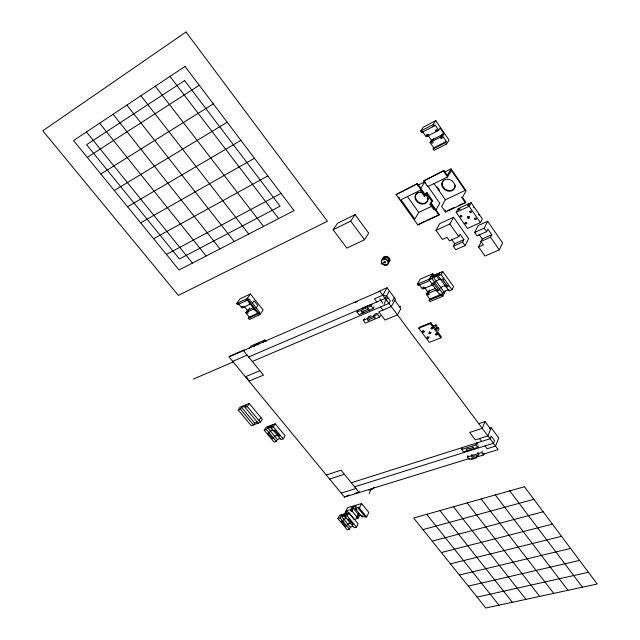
<?xml version="1.0" encoding="UTF-8"?>
<svg xmlns="http://www.w3.org/2000/svg" width="640" height="640" viewBox="0 0 640 640"><rect width="100%" height="100%" fill="white"/><g stroke="black" fill="none" stroke-linecap="round" stroke-linejoin="round"><path stroke-width="0.96" d="M385.032 258.88L385.024 259.576L386.488 257.128M384.096 304.352L385.96 299.488M467.944 455.616L467.384 456.968L469.224 459.384L483.584 454.952L484.272 453.248M485 445.904L487.12 448.728L495.544 446.104L498.752 437.968L491.192 427.808L487.92 435.904L475.328 439.928L469.688 432.44L482.272 428.352L485.048 421.624L490.648 429.144M467.384 456.968L481.744 452.512L482.296 451.152M478.192 452.424L477.64 453.784C482.008 456.056 474.32 455.4 472.896 456.616C472.944 458.416 470.96 456.472 471.448 455.712L472.008 454.352M476.896 456.216L476.16 458.024L471.24 459.536M462.336 447.72L461.624 449.408L463.472 451.84L477.832 447.32L478.384 445.96M461.624 449.408L475.976 444.872L476.68 443.176M499.296 249.888L502.6 242.936L487.688 221.304L478.176 225.576L474.664 232.408L477.104 235.904L486.68 231.664L487.928 229.16L491.76 234.696L490.52 237.208L480.944 241.408L483.368 244.888L478.624 246.96L484.968 256.032L499.296 249.888L490.52 237.208M365.432 516.192L362.256 517.12L354.968 508.264L358.936 507.072L358.296 508.376L365.6 517.264L366.648 516.952L368.84 512.4L361.576 503.528L347.472 507.776L345.208 512.288L347.032 514.488M356.512 527.08L358.088 523.824L348.808 512.6L347.192 515.84L344.928 516.512L354.232 527.728L356.512 527.08L347.192 515.84M357.224 517.304L355.968 517.088L357.224 517.664L358.8 514.064M369.136 493.448L371.256 489.112M354.968 508.264L356.248 505.68L352.096 506.928L350.816 509.512L346.888 510.688L354.168 519.488L358.096 518.336L359.36 515.744L361.024 515.256M374.056 487.128L373.2 488.872L368.912 490.192M344.928 516.512L346.544 513.272L339.512 515.368L337.888 518.592L347.184 529.752L349.44 529.112L350.392 527.16L353.272 526.328M357.016 517.048L358.592 513.816L358.112 513.592M358.4 514.584L358.592 513.816M358.296 508.376L359.352 508.064L361.576 503.528M438 327.528L436.56 330.4L435.656 329.168L437.096 326.296L436.04 324.864L434.592 327.736L430.84 322.64L419.296 327.28L418.8 328.232L429.304 342.36L440.864 337.856L441.344 336.888L437.616 331.832L439.048 328.952L438 327.528L435.824 328.384M351.656 510.56L350.616 510.728L351.872 511.184L352.864 508.144M351.864 510.816L353.472 507.584M359.6 491.88L359.272 492.536L341.032 470.184L326.296 475.016L326.64 474.376M478.624 246.96L481.64 240.928M345.208 512.288L346.24 511.976L346.888 510.688M337.888 518.592L340.136 517.928L341.76 514.696M344.144 513.984L343.496 515.28L346.144 518.472L343.76 519.176L342.784 521.12L341.36 520.936L341.248 521.568L342.168 521.904L345.864 526.728L347.76 523.992L350.632 523.152M480.944 241.408L482.208 238.896L491.76 234.696M474.664 232.408L484.24 228.136L487.688 221.304M429.672 332.328L429.192 333.288A0.816 0.616 26.7 0 0 430.544 333.424A0.816 0.616 26.7 0 0 429.728 332.376L429.584 332.184M439.792 272.752L438.128 275.896L449.016 290.984L451.976 289.752L453.592 286.568L442.744 271.48L430.664 276.68L428.976 279.824L439.848 294.808M430.784 332.68L430.296 333.64M249.376 380.512L248.976 381.12L263.48 375.144L243.472 350.624L243.888 350.024L229.456 356.312L229.04 356.912L344.488 497.104L344.816 496.456M418.8 328.232L430.352 323.6L430.84 322.64M460.048 209.592L459.096 208.224L458.168 208.648L456.16 212.32L467.44 228.472L480.424 222.624L482.336 218.904L471.096 202.632L467.672 205.608L468.656 203.768L469.6 205.136M449.104 289.448L443.76 291.68L442.776 293.584L429.776 299.04L429.112 300.304L430.04 301.576L442.832 296.264L445.432 291.2M429.112 300.304L441.904 294.984L442.56 293.712M465.064 245.576L468.6 238.72L453.56 217.256L439.752 223.624L435.984 230.352L442.44 239.44L447.048 237.368L449.488 240.816L458.784 236.656L460.096 234.168L463.936 239.624L462.632 242.12L453.336 246.248L455.76 249.672L465.064 245.576L462.632 242.12M438.128 275.896L441.088 274.624L442.744 271.48M468.352 216.32L467.568 217.792A0.896 0.736 27.3 0 0 469.072 217.888A0.896 0.736 27.3 0 0 468.184 216.696A0.896 0.736 27.3 0 0 467.576 217.816L467.472 217.632M427.656 293.648L428 293.512A0.84 0.648 27.6 0 1 429.08 294.336A0.84 0.648 27.6 0 1 428.008 294.784A0.84 0.648 27.6 0 1 427.656 293.648L429.656 289.888M428 293.512L429.592 290.496M453.336 246.248L454.656 243.752L463.936 239.624M468.784 218.16L469.568 216.68M436.68 274.088L436.016 275.344L439.112 279.632M429.776 299.04L426.248 294.216L427.584 291.704L435.256 288.464M428.976 279.824L431.896 278.568L433.576 275.424M433.952 275.336L432.808 273.744L430.128 278.744L417.352 284.232L418.288 285.512L428.6 281.096M456.16 212.32L469.128 206.312L471.096 202.632M451.072 168.88L447.264 175.408L443.92 170.584L423.712 180.968L427.712 186.672L447.584 176.976L451.392 170.424L465.168 190.4L445.376 199.784L441.6 206.44L445.528 212.04L465.44 202.744L465.768 202.128L462.488 197.4L466.152 190.744L451.072 168.88L444.208 172.256M435.984 230.352L449.872 223.992L453.56 217.256M417.352 284.232L420.072 279.248L432.808 273.744M459.096 208.224L458.088 210.056L459.272 209.504L460.272 207.672L468.656 203.768M445.528 212.04L445.872 211.424L444.776 209.872M392.256 301.32L394.352 297.592M364.432 318.504L363.336 320.384L365.376 323.064L379.568 317.12L380.456 315.552M425.624 195.168L417.48 183.624L396.088 194.576L417.84 224.96L438.92 215.12L439.264 214.512L431.232 203.128M363.336 320.384L377.52 314.408L378.24 313.152M374.184 314.864L373.464 316.12L373.928 316.736A0.816 0.608 29.8 0 1 375.008 317.088A0.816 0.608 29.8 0 1 374.856 317.96A0.816 0.608 29.8 0 1 373.776 317.608L368.888 319.664A0.816 0.608 30 0 1 368.744 320.528A0.816 0.608 30 0 1 367.664 320.176A0.816 0.608 30 0 1 367.808 319.304L367.344 318.696L368.432 316.816L371.056 315.712M389.056 291.568L385.144 298.4L248.664 356.984M435.648 210.488L439.8 203.232L427.552 185.784M394.768 300.328L400.912 308.584L397.456 314.864L384.992 320.04L378.808 311.832L391.256 306.576L395.464 299.088L387.056 287.784L382.768 295.216L374.456 298.808L376.832 301.968M357.856 310.424L356.936 311.976L358.992 314.68L373.16 308.64L374.248 306.76M356.936 311.976L371.104 305.912L372.016 304.352M429.952 204.176L430.88 203.728L432.64 200.712L427.056 192.768L426.128 193.216L431.72 201.152L429.952 204.176L434.064 209.992M417.84 224.96L418.192 224.352M363.728 311.72L363 312.968L362.528 312.352A0.816 0.608 30.5 0 1 361.456 312A0.816 0.608 30.5 0 1 361.6 311.128A0.816 0.608 30.5 0 1 362.672 311.48L367.56 309.392A0.816 0.616 30.3 0 1 367.704 308.512A0.816 0.616 30.3 0 1 368.784 308.872A0.816 0.616 30.3 0 1 368.64 309.752L369.112 310.368M431.792 206.232L418.744 212.424L414.824 219.064L400.984 199.712L420.192 190.344L424.336 196.216L425.264 195.768L427.056 192.768M423.712 180.968L443.92 170.584M272.968 424.616L271.096 427.688L281.016 439.64L283.24 438.832L285.072 435.736L275.184 423.784L266.096 427.192L264.208 430.256L274.112 442.144L276.32 441.344L277.424 439.488L280.24 438.464M424.336 196.216L425.68 193.968M424.464 196.16L426.248 193.16M420.448 188.944L424.768 181.816L425.88 183.408M438.712 130.288L440.096 128.08L444 133.8L442.632 136.016L446.344 141.432L433.776 147.848L433.08 148.968L434.056 150.376L446.632 143.976L449.008 140.072L435.736 120.648L423.216 127.24L420.72 131.08L421.704 132.512L434.272 125.928L434.968 124.824L438.712 130.288L426.152 136.816L422.416 131.408L421.704 132.512M433.08 148.968L445.656 142.552L446.344 141.432M271.096 427.688L273.312 426.856L275.184 423.784M270.624 425.488L269.872 426.72L272.696 430.12L270.36 430.984L269.232 432.832L267.584 433.104L272.08 437.824L272.008 438.512L273.048 438.784L274.624 436.112L278.376 434.736M264.208 430.256L266.408 429.44L268.288 426.368M396.088 194.576L417.48 183.624M441.152 136.808A0.888 0.76 33.1 0 1 442.296 137.704A0.888 0.76 33.1 0 1 441.152 138.296A0.888 0.76 33.1 0 1 440.792 136.992L442.872 134.04M440.752 137.952L441.608 136.56M440.792 136.992L442.672 134.104L442.328 134.656M260.392 422.312L262.312 419.232L249.224 403.464L240.184 407.048L238.2 410.096L251.312 425.76L260.392 422.312L247.248 406.52L245.04 407.392L258.176 423.152M258.912 420.528L260.832 417.448M257.464 422.016L254.664 423.08L253.504 424.928L240.384 409.232L238.2 410.096M431.56 141.752L433.656 138.8L431.56 141.752A0.88 0.744 33.5 0 0 431.92 143.04A0.88 0.744 33.5 0 0 433.048 142.456A0.88 0.744 33.5 0 0 431.912 141.568M433.776 147.848L430.064 142.488L431.464 140.264L444 133.8M364.496 239.752L368.68 233.152L355.048 214.624L337.528 223.264L333.128 229.752L346.848 248.104L364.496 239.752L350.728 221.128L355.048 214.624M427.8 135.96L428.744 134.488M420.72 131.08L433.28 124.48L435.736 120.648M432.592 126.8L433.296 125.704M247.248 406.52L249.224 403.464M245.04 407.392L246.232 405.56L241.576 407.4L240.384 409.232M263.288 342.376L264.904 339.976L266.08 341.44M257.952 344.984L259.032 343.384L254.832 345.208L253.752 346.808M249.008 348.592L250.64 346.2L264.904 339.976M250.592 303.904L241.96 308.032L238.384 303.576M259.832 314.712L263.136 309.952L250.408 293.96L239.992 298.888L236.584 303.584L237.528 304.76L247.968 299.856L248.816 298.672L259.728 312.344L258.896 313.536L248.432 318.32L249.368 319.48L259.832 314.712L247.016 298.664L250.408 293.96M246.872 312.2L247.064 313.088L248.056 313.2L247.856 312.304L246.872 312.2L249.504 308.568M248.432 318.32L249.264 317.128L258.12 313.08M256.168 307.88L257.832 305.512L254.08 300.8L252.4 303.168M249.264 317.128L245.712 312.704L247.392 310.336L253.136 307.68M247.152 312.072L249.664 308.528M245.952 300.8L246.8 299.616M243.552 350.624L244.016 350.088M254.48 308.768C252.848 308.912 255.248 311.024 255.32 309.48M87.28 157.4L199.248 85.288M100.856 174.048L213.32 103.88M114.28 190.504L227.208 122.24M436.744 289.824L436.408 289.968A0.84 0.656 27.2 0 0 436.592 291.016A0.84 0.656 27.2 0 0 437.76 290.936M127.544 206.768L240.92 140.36M140.656 222.848L254.456 158.256M153.616 238.736L267.832 175.928M166.424 254.448L281.032 193.384M430.064 142.488L442.632 136.016M417.8 185.248L424.768 181.816M333.128 229.752L350.728 221.128M431.72 201.152L432.64 200.712M236.584 303.584L247.016 298.664M419.072 223.944L425.216 221.072M426.976 220.256L434.872 216.56M436.632 215.744L439.264 214.512M447.68 210.584L454.008 207.624M458.536 205.512L462.152 203.824M463.96 202.976L465.768 202.128M245.712 312.704L254.152 308.808M380.888 263.984L384.824 262.2M378.784 291.392L387.056 287.784M229.04 356.912L379.816 291.264L498.152 449.6L483.168 454.2M355.12 302.528L357.544 301.48M232.696 361.344L247.144 355.12M193.288 379.136L233.192 361.96M436.24 275.664L439.36 274.32L432.904 276.68L443.76 291.68M433.552 277.576L436.664 276.248M361.576 308.592L370.424 304.8M440.672 278.968L436 280.96L434.336 283.136A0.848 0.664 27.6 0 0 433.2 282.768A0.848 0.664 27.6 0 0 433.008 283.704A0.848 0.664 27.6 0 0 434.144 284.072L437.896 289.24A0.848 0.656 27.2 0 0 437.696 290.168A0.848 0.656 27.2 0 0 438.832 290.536A0.848 0.656 27.2 0 0 439.024 289.608L440.68 287.424L446.024 285.176M441.24 280.2L441.912 279.912A0.856 0.672 27.2 0 1 442.112 278.976A0.856 0.672 27.2 0 1 443.256 279.344A0.856 0.672 27.2 0 1 443.048 280.28L446.808 285.488A0.856 0.664 26.7 0 1 447.952 285.856A0.856 0.664 26.7 0 1 447.744 286.792A0.856 0.664 26.7 0 1 446.608 286.424L445.936 286.704M252.312 361.456L388.896 303.408L390.312 300.904L386.576 295.904L382.832 295.296M432.832 284.736L422.52 289.12L418.968 284.264M374.544 314.24L376.792 313.288M426.248 294.216L436.56 289.88M399.024 307L400.792 306.256M245.384 376.752L259.872 370.72M433.872 325.736L436.04 324.864M272.224 425.84L267.536 427.592L277.424 439.488M270.088 426.968L272.432 426.096M268.128 428.304L270.464 427.432M273.92 431.096L274.504 430.208L275.312 430.408L275.36 431.24L279.864 435.976L278.2 436.248M478.784 423.68L485.048 421.624M329.624 479.056L344.376 474.28M489.336 428.408L491.192 427.808M351.304 482.776L490.056 438.76L491.144 436.048L494.496 440.544L493.416 443.264L354.616 486.824M341.2 493.12L355.984 488.504M346.664 495.888L349.432 495.032M354.976 493.312L357.752 492.456M344.488 497.104L469.52 458.456M343.696 515.512L346.096 514.8L341.112 515.992L350.392 527.16M341.664 516.656L344.056 515.944M347.576 519.712L348.208 518.92L349.008 519.136L349.016 519.896L353.272 524.36L351.592 524.552M250.384 304.104L249.216 303.44L249.96 302.92M422.976 529.624L533.848 499.312M432.208 541.136L543.176 511.776M441.36 552.544L552.4 524.12M450.424 563.84L561.536 536.336M459.408 575.032L570.584 548.432M468.304 586.12L579.544 560.408M477.12 597.112L588.416 572.264M384.712 297.816L388.448 298.408M250.144 303L250.56 303.424M241.576 407.4L254.664 423.08M266.408 429.44L276.32 441.344M340.136 517.928L349.44 529.112M273.312 426.856L283.24 438.832M346.24 511.976L348.064 514.176M246.984 377.6L248.184 379.056M352.096 506.928L359.36 515.744M350.816 509.512L358.096 518.336M359.352 508.064L366.648 516.952M86.456 131.96L192.464 263.08M99.64 123.192L206.104 256.032M244.272 306.448L247.392 310.336M247.248 300.192L258.176 313.864M426.696 514.32L499 605.168M113.112 114.24L220.016 248.848M439.96 510.576L512.352 602.288M126.872 105.096L234.224 241.52M453.448 506.768L525.92 599.368M140.928 95.752L248.72 234.032M467.16 502.896L539.712 596.392M155.296 86.2L263.52 226.392M481.112 498.96L553.728 593.376M169.984 76.432L278.632 218.592M495.304 494.952L567.976 590.304M467.528 450.56C463.168 448.296 470.832 448.928 472.264 447.696C472.216 445.88 474.216 447.84 473.72 448.616M476.816 442.832L478.016 444.424M371.104 305.912L373.16 308.64M377.52 314.408L379.568 317.12M475.976 444.872L477.832 447.32M481.744 452.512L483.584 454.952M509.744 490.872L582.464 587.184M380.568 306.944L382.936 310.088M479.504 438.592L481.64 441.432M430.352 323.6L440.864 337.856M424.4 287.344L427.584 291.704M431.896 278.568L442.776 293.584M441.904 294.984L442.832 296.264M439.88 293.776L441.024 295.352M441.088 274.624L451.976 289.752M398.68 197.08L399.792 198.624M407.328 196.384L418.744 212.424M451.376 239.104L454.656 243.752M417.12 184.216L425.264 195.768M430.88 203.728L438.92 215.12M449.872 223.992L458.784 236.656M384.12 262.384A0.848 0.656 31 0 0 385.504 262.704A0.848 0.656 31 0 0 384.856 261.512A0.848 0.656 31 0 0 384.12 262.384L384.24 262.56M433.92 183.408L445.376 199.784M437.136 186.904L439.424 190.184M478.928 234.184L482.208 238.896M469.128 206.312L480.424 222.624M484.24 228.136L486.68 231.664M443.568 171.184L447.584 176.976M461.496 197.056L465.44 202.744M428.12 135.416L431.464 140.264M433.28 124.48L434.272 125.928M445.656 142.552L446.632 143.976M379.856 298.688L382.608 303.112M429.096 333.144L429.2 333.312A0.816 0.616 26.7 0 1 429.728 332.376M431.032 332.464A0.816 0.616 26.7 0 1 429.536 331.848M437.432 333.984A0.816 0.616 26.3 0 1 436.184 333.704M429.104 336.888A0.816 0.608 26.7 0 1 427.6 336.88M433.016 327.72A0.824 0.624 26.7 0 1 431.56 327.408M424.416 331.224A0.816 0.616 27 0 1 423.032 330.616M473.336 206.8A1.792 1.48 27.3 0 1 473.712 207.072M474.016 207.408A1.792 1.48 27.3 0 1 474.216 207.8M478.544 214.072A1.792 1.472 26.7 0 1 479.152 215.192M427.648 200.984A6.752 5.52 31.3 0 1 417.704 201.448A6.752 5.52 31.3 0 1 418.016 192.336M428.2 198.12A6.752 5.52 31.3 0 1 428.136 199.624M425.52 194.416A6.752 5.52 31.3 0 1 424.72 203.736A6.752 5.52 31.3 0 1 415.104 198.272A6.752 5.52 31.3 0 1 422.472 192.688M455.28 185.104A6.864 5.712 30 0 1 446.712 190.008A6.864 5.712 30 0 1 443.656 180.088M432.984 284.648A0.848 0.656 27.7 0 1 431.648 284.288A0.848 0.656 27.7 0 1 432.288 283.4M381.656 262A3.672 2.848 31 0 1 385.328 258.952A3.672 2.848 31 0 1 388.152 263.792A3.672 2.848 31 0 1 382.544 263.52M383.712 259.824A2.816 2.192 31 0 1 385.184 257.424A2.816 2.192 31 0 1 388.488 258.856A2.816 2.192 31 0 1 388.16 261.76M382.84 259.352A3.664 2.848 31 0 1 385.376 256.664A3.664 2.848 31 0 1 389.424 259.064A3.664 2.848 31 0 1 388.288 262.592M383.056 258.272A3.656 2.848 31 0 1 388.32 257.248A3.656 2.848 31 0 1 388.472 262.28M385.152 257.168A2.816 2.192 31 0 1 387.176 257.344M387.824 257.704A2.816 2.192 31 0 1 389.04 260.56M242.096 306.464C242.712 309.056 244.424 305.56 242.096 306.464M355.848 508.936C356.336 511.064 358.032 508.328 355.848 508.936M361.208 515.448C361.696 517.56 363.392 514.848 361.208 515.448M186 32L42.8 130.784L178.352 295.392L327.416 221.216L186 32M185 66.448L73.544 140.544L179.088 269.976L294.072 210.616L185 66.448M184.592 80.576L86.616 144.704L179.408 258.976L280.096 206.176L184.592 80.576M524.432 486.728L413.648 518.008L485.856 608L597.2 584.008L524.432 486.728M382.36 263.832L381.816 263.096A3.672 2.848 31 0 1 384.544 259.136A3.672 2.848 31 0 1 388.088 263.88A3.672 2.848 31 0 1 382.36 263.832M422.688 331.912A0.816 0.616 27 0 0 424.032 332.056A0.816 0.616 27 0 0 423.232 331A0.816 0.616 27 0 0 422.688 331.912M431.176 328.528A0.824 0.624 26.7 0 0 432.528 328.68A0.824 0.624 26.7 0 0 431.744 327.616A0.824 0.624 26.7 0 0 431.176 328.528M435.704 334.672A0.824 0.616 26.3 0 0 437.056 334.824A0.824 0.616 26.3 0 0 436.272 333.76A0.824 0.616 26.3 0 0 435.704 334.672M427.208 338.008A0.816 0.608 26.7 0 0 428.552 338.16A0.816 0.608 26.7 0 0 427.768 337.104A0.816 0.608 26.7 0 0 427.208 338.008M469.904 212.096A0.904 0.744 27.3 0 0 471.4 212.208A0.904 0.744 27.3 0 0 470.56 210.984A0.904 0.744 27.3 0 0 469.904 212.096M460.376 216.48A0.896 0.736 27.9 0 0 461.864 216.584A0.896 0.736 27.9 0 0 461.008 215.376A0.896 0.736 27.9 0 0 460.376 216.48M465.24 223.448A0.896 0.728 27.3 0 0 466.728 223.56A0.896 0.728 27.3 0 0 465.888 222.36A0.896 0.728 27.3 0 0 465.24 223.448M474.768 219.112A0.896 0.736 26.7 0 0 476.272 219.232A0.896 0.736 26.7 0 0 475.432 218.016A0.896 0.736 26.7 0 0 474.768 219.112M442.152 186.328A6.864 5.712 30 0 0 453.392 189.808A6.864 5.712 30 0 0 449.552 179.552A6.864 5.712 30 0 0 442.152 186.328M422.968 288.096A0.84 0.648 28.1 0 0 424.352 288.232A0.84 0.648 28.1 0 0 423.544 287.128A0.84 0.648 28.1 0 0 422.968 288.096M435.744 130.608A0.888 0.76 33.9 0 0 437.2 131.04A0.888 0.76 33.9 0 0 436.688 129.68A0.888 0.76 33.9 0 0 435.744 130.608M426.52 135.408A0.888 0.752 34.3 0 0 427.968 135.84A0.888 0.752 34.3 0 0 427.456 134.488A0.888 0.752 34.3 0 0 426.52 135.408"/></g></svg>
